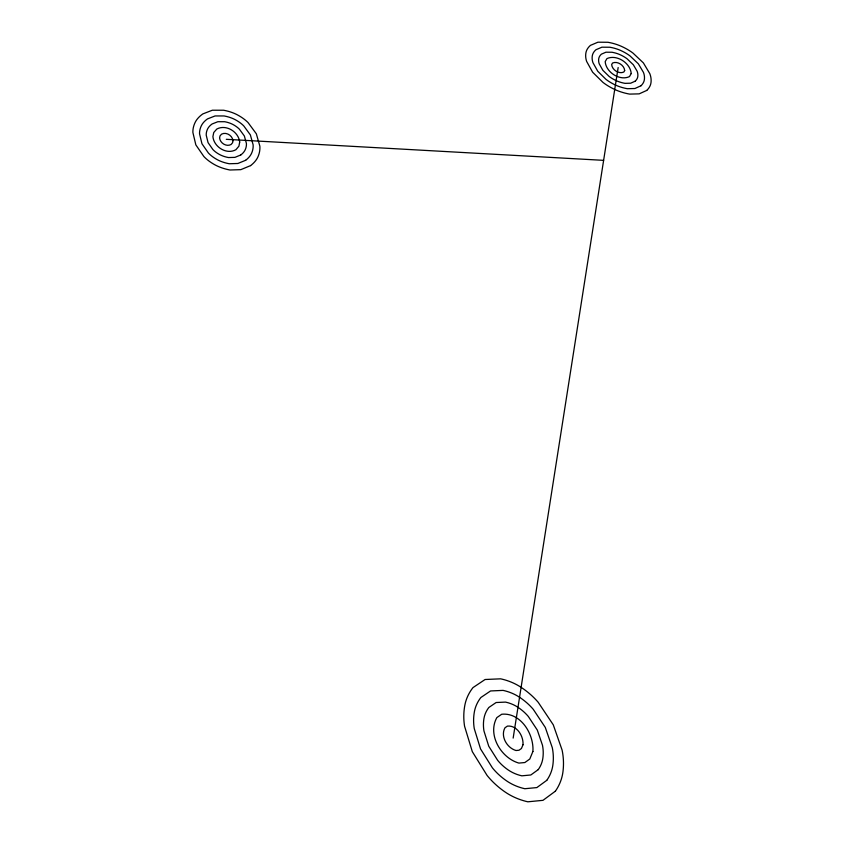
<?xml version="1.0" encoding="UTF-8"?>
<svg xmlns="http://www.w3.org/2000/svg" width="844" height="844" viewBox="0 0 844 844"><rect width="100%" height="100%" fill="white"/><g stroke="black" fill="none" stroke-linecap="round" stroke-linejoin="round"><path stroke-width="1.27" d="M513.163 738.099L618.156 67.531M226.287 139.313L603.618 160.349M239.696 142.045L238.915 146.17L235.909 149.715C226.519 155.001 213.827 146.888 212.91 136.58L213.754 132.508L216.802 129.048C226.15 124.015 238.609 131.843 239.696 142.045M232.986 140.684L232.585 142.731L231.077 144.493C226.392 147.12 220.073 143.079 219.598 137.941L220.01 135.905L221.529 134.164C226.203 131.622 232.469 135.557 232.986 140.684M532.902 751.455L529.8 759.009L524.862 762.533L518.912 763.092C501.051 758.039 487.199 734.818 496.852 717.6L501.726 714.246C520.801 712.315 534.136 734.227 532.902 751.455M522.995 744.756L521.434 748.501L518.976 750.242L516.022 750.516C507.086 747.995 500.186 736.411 504.965 727.802L507.413 726.104C516.961 725.123 523.66 736.126 522.995 744.756M631.217 73.544L629.487 76.593C619.707 81.256 605.834 72.109 605.201 61.57L606.973 58.584C616.764 54.143 630.405 63.026 631.217 73.544M624.676 70.527L623.8 72.046C618.916 74.367 612.005 69.809 611.668 64.545L612.544 63.036C617.439 60.8 624.286 65.262 624.676 70.527M555.394 791.176L542.977 800.334L527.827 801.8A59.122 50.651 6.5 0 1 504.754 791.767A86.331 73.185 7.6 0 1 487.083 775.436L472.313 751.656L464.569 726.241A85.624 72.014 6.8 0 1 464.812 705.405A54.617 45.892 4.5 0 1 472.978 687.607L485.089 679.504L500.65 678.829A55.05 46.515 2.2 0 1 521.107 687.332A87.365 74.62 0.5 0 1 538.187 702.271L553.263 724.796L562.093 750.052A88.05 75.897 1 0 1 562.959 771.785A56.168 48.509 3.7 0 1 555.394 791.176M546.775 780.341L536.858 787.579L524.82 788.729A47.243 40.428 6 0 1 506.474 780.795A69.102 58.647 6.9 0 1 492.39 767.84L480.542 748.923L474.265 728.604A68.659 57.888 6.3 0 1 474.37 711.861A43.814 36.914 4.5 0 1 480.858 697.513L490.564 690.951L503.087 690.392A44.088 37.315 2.6 0 1 519.556 697.271A69.767 59.565 1.3 0 1 533.26 709.319L545.298 727.433L552.282 747.657A70.21 60.378 1.7 0 1 552.883 764.959A44.806 38.581 3.8 0 1 546.775 780.341M538.24 769.622L530.823 774.982L521.845 775.826A35.385 30.247 5.6 0 1 508.172 769.939A51.874 44.057 6.3 0 1 497.643 760.317L488.739 746.201L483.96 730.967A51.621 43.635 5.8 0 1 483.981 718.36A32.948 27.831 4.4 0 1 488.813 707.504L496.114 702.524L505.556 702.102A33.106 28.063 3 0 1 517.984 707.314A52.244 44.574 2 0 1 528.291 716.429L537.312 730.092L542.481 745.263A52.486 45.027 2.3 0 1 542.861 758.186A33.507 28.77 3.9 0 1 538.24 769.622M646.757 90.424L639.172 93.863L629.645 94.106A37.917 20.826 6.6 0 1 614.717 89.464A55.556 30.31 6.7 0 1 602.933 82.364L592.625 72.204L586.654 61.443A55.261 29.994 6.6 0 1 585.936 52.697A35.269 19.138 6.2 0 1 590.452 45.365L597.932 42.2L607.954 42.274A35.427 19.306 5.8 0 1 621.469 46.367A55.915 30.722 5.6 0 1 632.989 53.088L643.392 62.91L649.806 73.65A56.21 31.049 5.7 0 1 650.988 82.649A35.902 19.834 6.1 0 1 646.757 90.424M640.965 85.782L634.91 88.514L627.314 88.704A30.31 16.637 6.5 0 1 615.413 85.022A44.468 24.276 6.6 0 1 606.003 79.368L597.752 71.265L592.942 62.656A44.278 24.075 6.5 0 1 592.33 55.641A28.263 15.361 6.2 0 1 595.927 49.743L601.92 47.19L609.959 47.243A28.358 15.477 5.9 0 1 620.815 50.534A44.7 24.539 5.7 0 1 630.046 55.947L638.37 63.827L643.466 72.415A44.89 24.75 5.8 0 1 644.373 79.6A28.664 15.804 6.2 0 1 640.965 85.782M635.205 81.172L630.668 83.208L624.993 83.345A22.714 12.46 6.4 0 1 616.109 80.602A33.37 18.23 6.5 0 1 609.073 76.382L602.869 70.326L599.24 63.88A33.264 18.114 6.4 0 1 598.755 58.595A21.227 11.563 6.2 0 1 601.434 54.143L605.929 52.212L611.984 52.254A21.29 11.626 6 0 1 620.161 54.744A33.496 18.378 5.8 0 1 627.103 58.816L633.327 64.756L637.125 71.191A33.602 18.494 5.9 0 1 637.779 76.561A21.459 11.816 6.2 0 1 635.205 81.172M250.584 165.614L240.825 169.655L229.979 170.003A42.168 24.381 -2 0 1 214.735 164.728A61.665 35.49 -1.6 0 1 203.91 156.573L195.84 144.883L192.886 132.487A61.338 35.079 -1.7 0 1 195.154 122.401A39.225 22.324 -2.1 0 1 202.824 113.919L212.35 110.226L223.607 110.237A39.52 22.493 -2.6 0 1 237.396 114.868A62.551 35.764 -3 0 1 248.03 122.538L256.344 133.806L259.857 146.17A62.889 36.197 -3 0 1 258.064 156.573A40.058 23.178 -2.6 0 1 250.584 165.614M245.657 160.276L237.871 163.483L229.23 163.747A33.718 19.465 -2.1 0 1 217.077 159.569A49.395 28.411 -1.8 0 1 208.436 153.08L201.959 143.765L199.553 133.848A49.184 28.147 -1.8 0 1 201.336 125.756A31.45 17.924 -2.1 0 1 207.455 118.92L215.093 115.945L224.135 115.955A31.639 18.03 -2.5 0 1 235.212 119.679A49.965 28.59 -2.9 0 1 243.726 125.861L250.362 134.903L253.126 144.799A50.176 28.854 -2.9 0 1 251.66 153.091A31.977 18.462 -2.5 0 1 245.657 160.276M240.762 154.98L234.938 157.364L228.481 157.554A25.278 14.57 -2.1 0 1 219.408 154.441A37.094 21.322 -1.9 0 1 212.941 149.61L208.067 142.647L206.231 135.209A36.978 21.174 -1.9 0 1 207.529 129.121A23.632 13.493 -2.2 0 1 212.108 123.973L217.857 121.715L224.662 121.715A23.737 13.557 -2.5 0 1 233.007 124.532A37.41 21.416 -2.7 0 1 239.401 129.195L244.37 136L246.406 143.417A37.537 21.575 -2.7 0 1 245.277 149.631A23.938 13.799 -2.5 0 1 240.762 154.98"/></g></svg>
